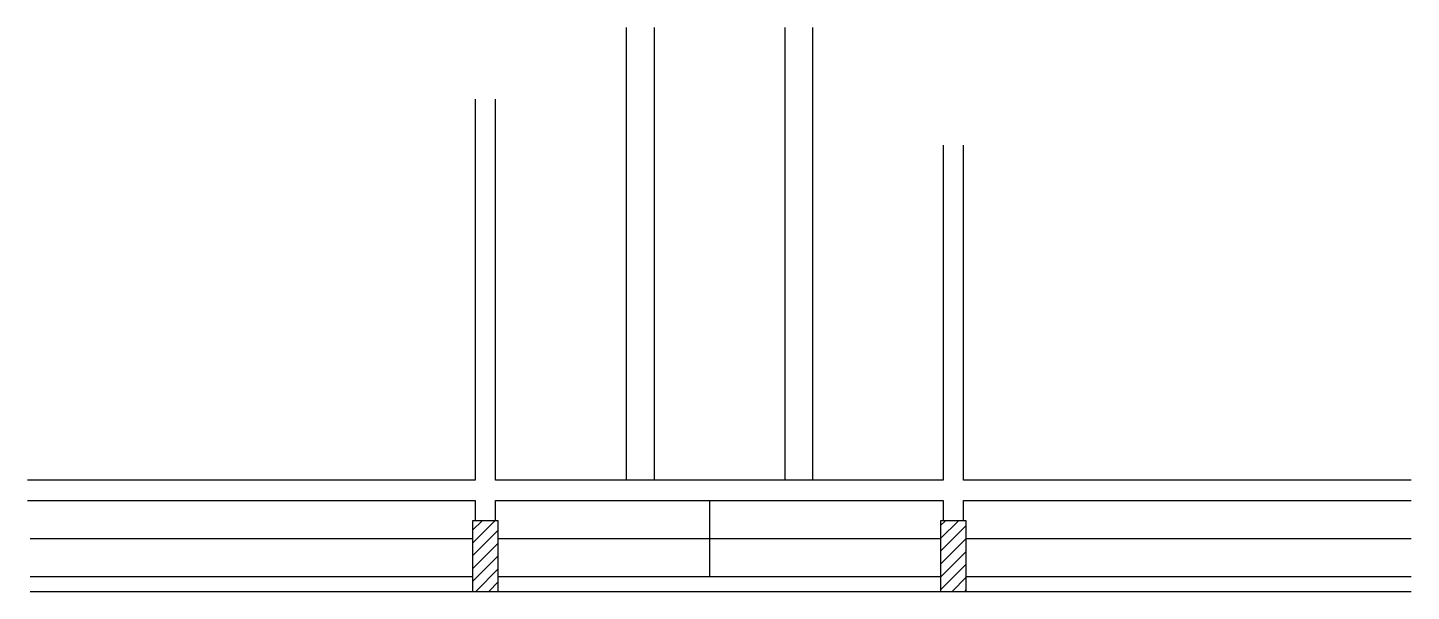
# Model space of a CAD drawing. Header units: metres. Extents: x 4946 to 6238, y 1582 to 2109.
import ezdxf

# ---------------------------------------------------------------- set-up
doc = ezdxf.new("R2010")
doc.units = ezdxf.units.M
for name, color, linetype in [('3', 7, 'Continuous'), ('7', 7, 'Continuous'), ('Painéis', 7, 'Continuous')]:
    doc.layers.add(name, color=color, linetype=linetype)

msp = doc.modelspace()

# ---------------------------------------------------------------- linework, layer by layer
at = {"layer": '3', "color": 7, "lineweight": 25}
for p, q in [((5361, 1627.1), (5381.9, 1648)), ((5361, 1639.2), (5369.9, 1648)), ((5798, 1631.4), (5814.6, 1648)), ((5798, 1643.4), (5802.6, 1648)), ((5798, 1619.4), (5822, 1643.4)), ((5361, 1615.1), (5385, 1639.1)), ((5798, 1607.3), (5822, 1631.3)), ((5361, 1603.1), (5385, 1627.1)), ((5361, 1591.1), (5385, 1615.1)), ((5798, 1595.3), (5822, 1619.3)), ((5364, 1582), (5385, 1603)), ((5798, 1583.3), (5822, 1607.3)), ((4948, 1596), (5361, 1596)), ((5376, 1582), (5385, 1591)), ((5385, 1596), (5798, 1596)), ((5808.7, 1582), (5822, 1595.3)), ((5822, 1596), (6237.5, 1596)), ((4948, 1582), (5361, 1582)), ((5385, 1582), (5798, 1582)), ((5820.8, 1582), (5822, 1583.3)), ((5822, 1582), (6237.5, 1582))]:
    msp.add_line(p, q, dxfattribs=at)
for points in [[(5363.5, 2042), (5363.5, 1686)], [(5382.5, 1686), (5382.5, 2042)], [(5800.5, 1999), (5800.5, 1686)], [(5819.5, 1686), (5819.5, 1999)], [(5363.5, 1686), (4945.5, 1686)], [(5800.5, 1686), (5382.5, 1686)], [(6237.5, 1686), (5819.5, 1686)], [(4945.5, 1667), (5363.5, 1667)], [(5363.5, 1667), (5363.5, 1648)], [(5382.5, 1667), (5800.5, 1667)], [(5382.5, 1648), (5382.5, 1667)], [(5800.5, 1667), (5800.5, 1648)], [(5819.5, 1667), (6237.5, 1667)], [(5819.5, 1648), (5819.5, 1667)]]:
    msp.add_lwpolyline(points, dxfattribs=at)
at = {"layer": '7', "color": 7, "lineweight": 25}
for points in [[(5361, 1582), (5385, 1582), (5385, 1648), (5361, 1648), (5361, 1582)], [(5798, 1582), (5822, 1582), (5822, 1648), (5798, 1648), (5798, 1582)]]:
    msp.add_lwpolyline(points, dxfattribs=at)
at = {"layer": 'Painéis', "color": 7, "lineweight": 25}
for p, q in [((5504.5, 2109), (5504.5, 1686)), ((5530.5, 2109), (5530.5, 1686)), ((5652.5, 2109), (5652.5, 1686)), ((5678.5, 2109), (5678.5, 1686)), ((5582.5, 1596), (5582.5, 1667)), ((4948, 1631.5), (5361, 1631.5)), ((5385, 1631.5), (5798, 1631.5)), ((5822, 1631.5), (6237.5, 1631.5))]:
    msp.add_line(p, q, dxfattribs=at)

doc.saveas('drawing.dxf')
